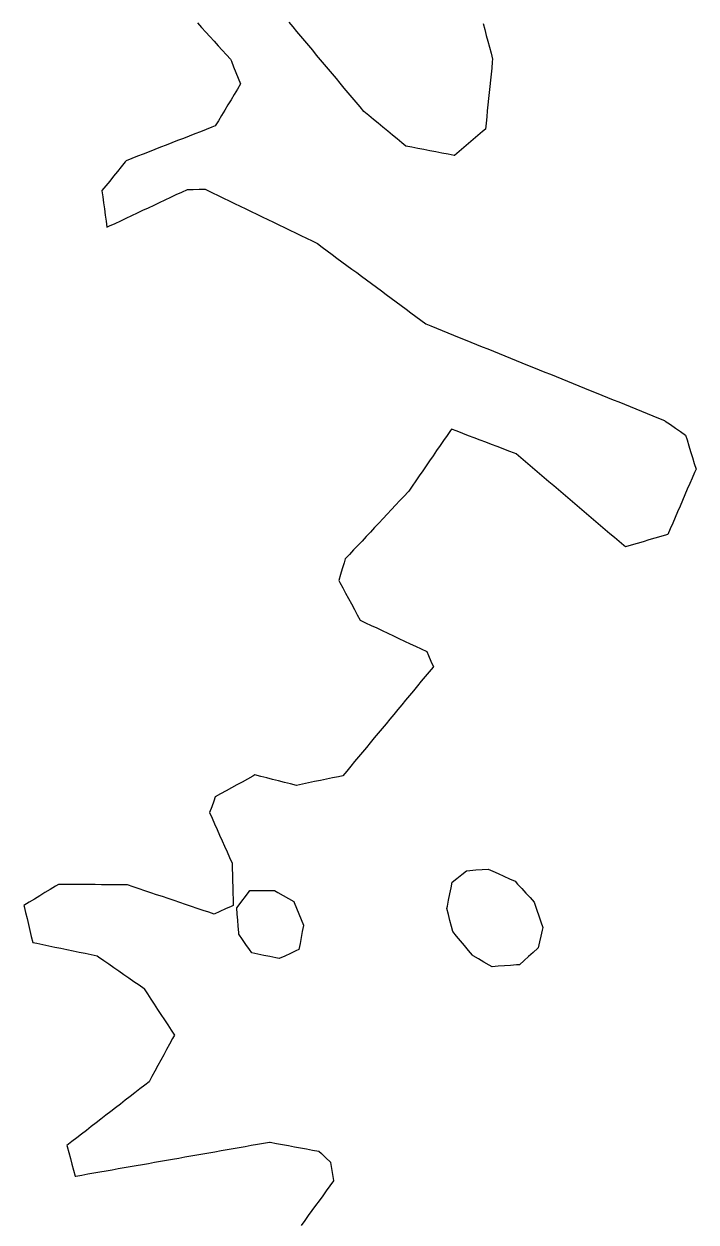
# Model space of a CAD drawing. Header units: millimetres. Extents: x 165 to 2352, y 1753 to 3323.
# Drawn here: x 488.3 to 597.7, y 2604.8 to 2799.9 of the extents above; entities that cross this region are included whole.
import ezdxf

# ---------------------------------------------------------------- set-up
doc = ezdxf.new("R2010")
doc.units = ezdxf.units.MM
for name, color, linetype in [('ALL_HOLES', 1, 'Continuous'), ('ALL_ISLANDS', 7, 'Continuous'), ('OUTLINE_ISLAND_01', 7, 'Continuous'), ('OUTLINE_ISLAND_01_HOLE_55', 1, 'Continuous'), ('OUTLINE_ISLAND_01_HOLE_58', 1, 'Continuous')]:
    doc.layers.add(name, color=color, linetype=linetype)

msp = doc.modelspace()

# ---------------------------------------------------------------- linework, layer by layer
at = {"layer": 'ALL_HOLES'}
for points in [[(557.9911, 2660.116), (558.7672, 2660.7465), (559.5433, 2661.3771), (560.3195, 2662.0077), (560.8551, 2662.0497), (561.852, 2662.128), (562.849, 2662.2062), (563.8459, 2662.2844), (564.5797, 2661.9478), (565.4887, 2661.5309), (566.3976, 2661.1139), (567.3065, 2660.697), (568.2155, 2660.28), (568.626, 2659.8336), (569.3029, 2659.0975), (569.9798, 2658.3614), (570.6567, 2657.6253), (571.3336, 2656.8892), (571.4518, 2656.5457), (571.7773, 2655.6002), (572.1027, 2654.6546), (572.4282, 2653.7091), (572.7537, 2652.7635), (572.6567, 2652.348), (572.4294, 2651.3742), (572.2021, 2650.4004), (571.9747, 2649.4266), (571.919, 2649.376), (571.1782, 2648.7043), (570.4373, 2648.0327), (569.6965, 2647.361), (568.9556, 2646.6893), (568.4732, 2646.6553), (567.4757, 2646.5849), (566.4781, 2646.5146), (565.4806, 2646.4442), (564.4831, 2646.3739), (564.0011, 2646.6465), (563.1307, 2647.1389), (562.2603, 2647.6312), (561.3899, 2648.1236), (561.2733, 2648.2642), (560.6349, 2649.0339), (559.9965, 2649.8036), (559.3581, 2650.5733), (558.7196, 2651.343), (558.0812, 2652.1127), (557.8691, 2652.9449), (557.6222, 2653.914), (557.3752, 2654.883), (557.1282, 2655.852), (557.2102, 2656.257), (557.4085, 2657.2372), (557.6069, 2658.2173), (557.8052, 2659.1974)], [(525.0693, 2658.7723), (526.0693, 2658.7723), (527.0693, 2658.7723), (528.0693, 2658.7723), (529.0693, 2658.7723), (529.6212, 2658.4628), (530.4935, 2657.9737), (531.3657, 2657.4846), (532.2379, 2656.9955), (532.3, 2656.8396), (532.6701, 2655.9106), (533.0401, 2654.9816), (533.4102, 2654.0525), (533.7802, 2653.1235), (533.775, 2653.0951), (533.5937, 2652.1117), (533.4125, 2651.1283), (533.2312, 2650.1448), (533.0499, 2649.1614), (532.5721, 2648.9441), (531.6618, 2648.5302), (530.7515, 2648.1163), (529.8412, 2647.7023), (529.2974, 2647.8154), (528.3183, 2648.0189), (527.3392, 2648.2224), (526.3602, 2648.4259), (525.3811, 2648.6293), (524.9922, 2649.1891), (524.4217, 2650.0103), (523.8512, 2650.8316), (523.2806, 2651.6529), (523.2561, 2651.9597), (523.1763, 2652.9565), (523.0966, 2653.9533), (523.0168, 2654.9502), (522.937, 2655.947), (523.1518, 2656.2315), (523.7542, 2657.0297), (524.3566, 2657.8279), (524.959, 2658.6261)]]:
    msp.add_lwpolyline(points, close=True, dxfattribs=at)
at = {"layer": 'ALL_ISLANDS'}
for points in [[(516.5457, 2800.0581), (517.2191, 2799.3188), (517.8925, 2798.5795), (518.5659, 2797.8402), (519.2393, 2797.1009), (519.9127, 2796.3616), (520.586, 2795.6223), (521.2594, 2794.883), (521.9328, 2794.1437), (522.0577, 2793.8348), (522.4324, 2792.9076), (522.8071, 2791.9805), (523.1818, 2791.0534), (523.5565, 2790.1262), (523.0408, 2789.2728), (522.5236, 2788.4169), (522.0065, 2787.561), (521.4893, 2786.7051), (520.9721, 2785.8492), (520.4549, 2784.9934), (519.9378, 2784.1375), (519.4206, 2783.2816), (518.9036, 2783.0799), (517.972, 2782.7163), (517.0405, 2782.3528), (516.1089, 2781.9892), (515.1773, 2781.6256), (514.2457, 2781.2621), (513.3142, 2780.8985), (512.3826, 2780.535), (511.451, 2780.1714), (510.5194, 2779.8079), (509.5879, 2779.4443), (508.6563, 2779.0808), (507.7247, 2778.7172), (506.7931, 2778.3537), (505.8616, 2777.9901), (504.93, 2777.6266), (504.7664, 2777.4237), (504.1386, 2776.6453), (503.5108, 2775.867), (502.883, 2775.0886), (502.2552, 2774.3102), (501.6274, 2773.5318), (500.9996, 2772.7535), (501.0009, 2772.7437), (501.1369, 2771.753), (501.273, 2770.7623), (501.409, 2769.7716), (501.5451, 2768.7809), (501.6811, 2767.7902), (501.8172, 2766.7995), (502.2403, 2766.9984), (503.1453, 2767.4237), (504.0504, 2767.849), (504.9554, 2768.2744), (505.8605, 2768.6997), (506.7655, 2769.125), (507.6705, 2769.5503), (508.5756, 2769.9757), (509.4806, 2770.401), (510.3856, 2770.8263), (511.2907, 2771.2517), (512.1957, 2771.677), (513.1008, 2772.1023), (514.0058, 2772.5276), (514.9108, 2772.953), (515.822, 2772.9625), (516.822, 2772.973), (517.8219, 2772.9834), (518.0948, 2772.851), (518.9945, 2772.4145), (519.8942, 2771.978), (520.7939, 2771.5415), (521.6936, 2771.1049), (522.5933, 2770.6684), (523.493, 2770.2319), (524.3927, 2769.7954), (525.2924, 2769.3589), (526.1921, 2768.9224), (527.0918, 2768.4858), (527.9915, 2768.0493), (528.8912, 2767.6128), (529.7909, 2767.1763), (530.6906, 2766.7398), (531.5903, 2766.3033), (532.49, 2765.8667), (533.3897, 2765.4302), (534.2894, 2764.9937), (535.1891, 2764.5572), (536.0888, 2764.1207), (536.8326, 2763.5689), (537.6357, 2762.973), (538.4388, 2762.3772), (539.2419, 2761.7814), (540.045, 2761.1856), (540.8481, 2760.5898), (541.6513, 2759.9939), (542.4544, 2759.3981), (543.2575, 2758.8023), (544.0606, 2758.2065), (544.8637, 2757.6106), (545.6668, 2757.0148), (546.4699, 2756.419), (547.2731, 2755.8232), (548.0762, 2755.2274), (548.8793, 2754.6315), (549.6824, 2754.0357), (550.4855, 2753.4399), (551.2886, 2752.8441), (552.0918, 2752.2482), (552.8949, 2751.6524), (553.698, 2751.0566), (554.5165, 2750.7251), (555.4433, 2750.3496), (556.3702, 2749.9742), (557.297, 2749.5988), (558.2239, 2749.2233), (559.1508, 2748.8479), (560.0776, 2748.4725), (561.0045, 2748.0971), (561.9313, 2747.7216), (562.8582, 2747.3462), (563.785, 2746.9708), (564.7119, 2746.5953), (565.6387, 2746.2199), (566.5656, 2745.8445), (567.4924, 2745.4691), (568.4193, 2745.0936), (569.3461, 2744.7182), (570.273, 2744.3428), (571.1998, 2743.9674), (572.1267, 2743.5919), (573.0535, 2743.2165), (573.9804, 2742.8411), (574.9072, 2742.4656), (575.8341, 2742.0902), (576.7609, 2741.7148), (577.6878, 2741.3394), (578.6146, 2740.9639), (579.5415, 2740.5885), (580.4683, 2740.2131), (581.3952, 2739.8376), (582.322, 2739.4622), (583.2489, 2739.0868), (584.1757, 2738.7114), (585.1026, 2738.3359), (586.0294, 2737.9605), (586.9563, 2737.5851), (587.8831, 2737.2096), (588.81, 2736.8342), (589.7369, 2736.4588), (590.6637, 2736.0834), (591.5906, 2735.7079), (592.5174, 2735.3325), (592.6771, 2735.2223), (593.5001, 2734.6543), (594.3231, 2734.0864), (595.1462, 2733.5184), (595.9692, 2732.9504), (596.2082, 2732.1692), (596.5007, 2731.213), (596.7933, 2730.2567), (597.0859, 2729.3005), (597.3784, 2728.3442), (597.671, 2727.388), (597.4483, 2726.8739), (597.0509, 2725.9562), (596.6535, 2725.0386), (596.2561, 2724.121), (595.8587, 2723.2033), (595.4613, 2722.2857), (595.0639, 2721.368), (594.6665, 2720.4504), (594.269, 2719.5327), (593.8716, 2718.6151), (593.4742, 2717.6975), (593.0768, 2716.7798), (592.8812, 2716.7216), (591.9227, 2716.4366), (590.9641, 2716.1515), (590.0056, 2715.8664), (589.0471, 2715.5813), (588.0886, 2715.2963), (587.1301, 2715.0112), (586.1716, 2714.7261), (585.9139, 2714.9462), (585.1534, 2715.5955), (584.3929, 2716.2449), (583.6325, 2716.8943), (582.872, 2717.5436), (582.1115, 2718.193), (581.351, 2718.8423), (580.5905, 2719.4917), (579.8301, 2720.1411), (579.0696, 2720.7904), (578.3091, 2721.4398), (577.5486, 2722.0891), (576.7881, 2722.7385), (576.0277, 2723.3879), (575.2672, 2724.0372), (574.5067, 2724.6866), (573.7462, 2725.3359), (572.9857, 2725.9853), (572.2252, 2726.6347), (571.4648, 2727.284), (570.7043, 2727.9334), (569.9438, 2728.5827), (569.1833, 2729.2321), (568.4228, 2729.8815), (568.1294, 2729.9936), (567.1954, 2730.3507), (566.2613, 2730.7077), (565.3272, 2731.0648), (564.3931, 2731.4218), (563.459, 2731.7789), (562.5249, 2732.1359), (561.5909, 2732.493), (560.6568, 2732.8501), (559.7227, 2733.2071), (558.7886, 2733.5642), (557.8545, 2733.9212), (557.7147, 2733.7175), (557.149, 2732.8929), (556.5832, 2732.0683), (556.0175, 2731.2438), (555.4517, 2730.4192), (554.8859, 2729.5946), (554.3202, 2728.7701), (553.7544, 2727.9455), (553.1887, 2727.1209), (552.6229, 2726.2963), (552.0571, 2725.4718), (551.4914, 2724.6472), (550.9256, 2723.8226), (550.8379, 2723.7289), (550.1548, 2722.9986), (549.4716, 2722.2683), (548.7885, 2721.538), (548.1053, 2720.8077), (547.4222, 2720.0774), (546.739, 2719.3472), (546.0559, 2718.6169), (545.3728, 2717.8866), (544.6896, 2717.1563), (544.0065, 2716.426), (543.3233, 2715.6957), (542.6402, 2714.9655), (541.957, 2714.2352), (541.2739, 2713.5049), (540.5908, 2712.7746), (540.4015, 2712.1485), (540.1122, 2711.1913), (539.8228, 2710.2341), (539.5335, 2709.2769), (539.7018, 2708.9651), (540.177, 2708.0852), (540.6521, 2707.2053), (541.1273, 2706.3254), (541.6024, 2705.4455), (542.0776, 2704.5656), (542.5527, 2703.6857), (543.0279, 2702.8058), (543.9057, 2702.392), (544.8102, 2701.9656), (545.7148, 2701.5391), (546.6193, 2701.1127), (547.5238, 2700.6863), (548.4283, 2700.2599), (549.3329, 2699.8334), (550.2374, 2699.407), (551.1419, 2698.9806), (552.0464, 2698.5542), (552.951, 2698.1277), (553.8555, 2697.7013), (554.1349, 2697.0607), (554.5347, 2696.1441), (554.9345, 2695.2275), (554.8854, 2695.1683), (554.2469, 2694.3987), (553.6084, 2693.6291), (552.9699, 2692.8595), (552.3314, 2692.0898), (551.6929, 2691.3202), (551.0544, 2690.5506), (550.4159, 2689.781), (549.7774, 2689.0114), (549.1389, 2688.2418), (548.5004, 2687.4721), (547.8619, 2686.7025), (547.2234, 2685.9329), (546.5849, 2685.1633), (545.9464, 2684.3937), (545.3079, 2683.6241), (544.6693, 2682.8544), (544.0308, 2682.0848), (543.3923, 2681.3152), (542.7538, 2680.5456), (542.1153, 2679.776), (541.4768, 2679.0063), (540.8383, 2678.2367), (540.1998, 2677.4671), (539.4986, 2677.3224), (538.5192, 2677.1204), (537.5398, 2676.9183), (536.5605, 2676.7162), (535.5811, 2676.5142), (534.6017, 2676.3121), (533.6224, 2676.11), (532.643, 2675.908), (531.6876, 2676.1459), (530.7173, 2676.3877), (529.7469, 2676.6294), (528.7766, 2676.8711), (527.8062, 2677.1128), (526.8359, 2677.3545), (525.8655, 2677.5962), (525.5573, 2677.425), (524.6831, 2676.9395), (523.8088, 2676.454), (522.9346, 2675.9685), (522.0604, 2675.483), (521.1861, 2674.9975), (520.3119, 2674.512), (519.4377, 2674.0265), (519.1954, 2673.3515), (518.8575, 2672.4103), (518.5196, 2671.4691), (518.5206, 2671.467), (518.926, 2670.5528), (519.3314, 2669.6387), (519.7368, 2668.7246), (520.1422, 2667.8104), (520.5476, 2666.8963), (520.9531, 2665.9822), (521.3585, 2665.068), (521.7639, 2664.1539), (522.1693, 2663.2398), (522.1945, 2662.35), (522.2229, 2661.3504), (522.2512, 2660.3508), (522.2796, 2659.3512), (522.3079, 2658.3516), (522.3363, 2657.352), (522.3647, 2656.3524), (522.0042, 2656.1884), (521.0939, 2655.7745), (520.1836, 2655.3605), (519.2734, 2654.9465), (518.4119, 2655.2363), (517.4642, 2655.5552), (516.5164, 2655.8741), (515.5686, 2656.193), (514.6208, 2656.5119), (513.673, 2656.8308), (512.7252, 2657.1497), (511.7774, 2657.4686), (510.8296, 2657.7875), (509.8818, 2658.1064), (508.9341, 2658.4253), (507.9863, 2658.7442), (507.0385, 2659.0631), (506.0907, 2659.382), (505.1429, 2659.7009), (504.9171, 2659.7025), (503.9171, 2659.7093), (502.9171, 2659.716), (501.9171, 2659.7228), (500.9172, 2659.7296), (499.9172, 2659.7364), (498.9172, 2659.7432), (497.9172, 2659.7499), (496.9172, 2659.7567), (495.9173, 2659.7635), (494.9173, 2659.7703), (493.9173, 2659.7771), (493.4279, 2659.4774), (492.575, 2658.9552), (491.7222, 2658.4331), (490.8694, 2657.9109), (490.0165, 2657.3887), (489.1637, 2656.8666), (488.3108, 2656.3444), (488.3523, 2656.1682), (488.5815, 2655.1949), (488.8107, 2654.2215), (489.04, 2653.2481), (489.2692, 2652.2747), (489.4984, 2651.3014), (489.7276, 2650.328), (490.415, 2650.1859), (491.3943, 2649.9834), (492.3736, 2649.781), (493.3529, 2649.5786), (494.3322, 2649.3761), (495.3115, 2649.1737), (496.2908, 2648.9712), (497.2701, 2648.7688), (498.2493, 2648.5663), (499.2286, 2648.3639), (500.2079, 2648.1615), (500.4638, 2647.9832), (501.2844, 2647.4118), (502.105, 2646.8403), (502.9256, 2646.2688), (503.7463, 2645.6973), (504.5669, 2645.1258), (505.3875, 2644.5543), (506.2081, 2643.9828), (507.0287, 2643.4113), (507.8493, 2642.8398), (507.89, 2642.7769), (508.4334, 2641.9374), (508.9768, 2641.098), (509.5202, 2640.2585), (510.0636, 2639.419), (510.6071, 2638.5796), (511.1505, 2637.7401), (511.6939, 2636.9006), (512.2373, 2636.0612), (512.7807, 2635.2217), (512.4749, 2634.6579), (511.9981, 2633.7789), (511.5213, 2632.8999), (511.0445, 2632.0209), (510.5677, 2631.1419), (510.0909, 2630.2629), (509.614, 2629.3839), (509.1372, 2628.5048), (508.6604, 2627.6258), (507.9563, 2627.0801), (507.1659, 2626.4675), (506.3755, 2625.8549), (505.5851, 2625.2423), (504.7947, 2624.6297), (504.0043, 2624.0171), (503.214, 2623.4045), (502.4236, 2622.7919), (501.6332, 2622.1793), (500.8428, 2621.5667), (500.0524, 2620.9541), (499.262, 2620.3415), (498.4716, 2619.7289), (497.6812, 2619.1163), (496.8908, 2618.5037), (496.1004, 2617.8911), (495.31, 2617.2785), (495.3573, 2617.0981), (495.611, 2616.1308), (495.8648, 2615.1636), (496.1185, 2614.1963), (496.3722, 2613.229), (496.6259, 2612.2617), (496.7385, 2612.2815), (497.7235, 2612.4542), (498.7084, 2612.6269), (499.6934, 2612.7996), (500.6784, 2612.9723), (501.6634, 2613.145), (502.6483, 2613.3177), (503.6333, 2613.4904), (504.6183, 2613.6631), (505.6033, 2613.8358), (506.5882, 2614.0085), (507.5732, 2614.1813), (508.5582, 2614.354), (509.5432, 2614.5267), (510.5281, 2614.6994), (511.5131, 2614.8721), (512.4981, 2615.0448), (513.483, 2615.2175), (514.468, 2615.3902), (515.453, 2615.5629), (516.438, 2615.7356), (517.4229, 2615.9083), (518.4079, 2616.0811), (519.3929, 2616.2538), (520.3779, 2616.4265), (521.3628, 2616.5992), (522.3478, 2616.7719), (523.3328, 2616.9446), (524.3177, 2617.1173), (525.3027, 2617.29), (526.2877, 2617.4627), (527.2727, 2617.6354), (528.2576, 2617.8081), (528.3995, 2617.7823), (529.3833, 2617.6029), (530.3671, 2617.4235), (531.3509, 2617.2441), (532.3347, 2617.0647), (533.3184, 2616.8854), (534.3022, 2616.706), (535.286, 2616.5266), (536.2698, 2616.3472), (536.7097, 2615.933), (537.4377, 2615.2475), (538.1658, 2614.5619), (538.1775, 2614.4927), (538.3445, 2613.5067), (538.5115, 2612.5208), (538.6785, 2611.5348), (538.6688, 2611.5214), (538.0848, 2610.7096), (537.5008, 2609.8979), (536.9168, 2609.0861), (536.3328, 2608.2744), (535.7488, 2607.4626), (535.1649, 2606.6508), (534.5809, 2605.8391), (533.9969, 2605.0273), (533.4129, 2604.2156)], [(563.0301, 2799.9687), (563.287, 2799.0022), (563.544, 2798.0358), (563.8009, 2797.0694), (564.0579, 2796.103), (564.3148, 2795.1365), (564.5718, 2794.1701), (564.5246, 2793.7099), (564.4227, 2792.7151), (564.3209, 2791.7203), (564.219, 2790.7255), (564.1171, 2789.7307), (564.0152, 2788.7359), (563.9134, 2787.7411), (563.8115, 2786.7463), (563.7096, 2785.7515), (563.6078, 2784.7567), (563.5059, 2783.7619), (563.404, 2782.7671), (562.9264, 2782.3596), (562.1657, 2781.7105), (561.405, 2781.0614), (560.6443, 2780.4123), (559.8836, 2779.7632), (559.1229, 2779.1141), (558.3622, 2778.465), (558.293, 2778.4785), (557.3115, 2778.67), (556.33, 2778.8616), (555.3485, 2779.0532), (554.3671, 2779.2447), (553.3856, 2779.4363), (552.4041, 2779.6279), (551.4226, 2779.8194), (550.4411, 2780.011), (549.8088, 2780.5332), (549.0377, 2781.17), (548.2667, 2781.8067), (547.4956, 2782.4435), (546.7245, 2783.0802), (545.9535, 2783.717), (545.1824, 2784.3537), (544.4113, 2784.9905), (543.6403, 2785.6272), (543.6363, 2785.632), (542.9949, 2786.3992), (542.3535, 2787.1663), (541.712, 2787.9335), (541.0706, 2788.7007), (540.4292, 2789.4679), (539.7877, 2790.2351), (539.1463, 2791.0023), (538.5049, 2791.7694), (537.8635, 2792.5366), (537.222, 2793.3038), (536.5806, 2794.071), (535.9392, 2794.8382), (535.2978, 2795.6054), (534.6563, 2796.3725), (534.0149, 2797.1397), (533.3735, 2797.9069), (532.732, 2798.6741), (532.0906, 2799.4413), (531.4492, 2800.2085)]]:
    msp.add_lwpolyline(points, dxfattribs=at)
at = {"layer": 'OUTLINE_ISLAND_01'}
for points in [[(516.5457, 2800.0581), (517.2191, 2799.3188), (517.8925, 2798.5795), (518.5659, 2797.8402), (519.2393, 2797.1009), (519.9127, 2796.3616), (520.586, 2795.6223), (521.2594, 2794.883), (521.9328, 2794.1437), (522.0577, 2793.8348), (522.4324, 2792.9076), (522.8071, 2791.9805), (523.1818, 2791.0534), (523.5565, 2790.1262), (523.0408, 2789.2728), (522.5236, 2788.4169), (522.0065, 2787.561), (521.4893, 2786.7051), (520.9721, 2785.8492), (520.4549, 2784.9934), (519.9378, 2784.1375), (519.4206, 2783.2816), (518.9036, 2783.0799), (517.972, 2782.7163), (517.0405, 2782.3528), (516.1089, 2781.9892), (515.1773, 2781.6256), (514.2457, 2781.2621), (513.3142, 2780.8985), (512.3826, 2780.535), (511.451, 2780.1714), (510.5194, 2779.8079), (509.5879, 2779.4443), (508.6563, 2779.0808), (507.7247, 2778.7172), (506.7931, 2778.3537), (505.8616, 2777.9901), (504.93, 2777.6266), (504.7664, 2777.4237), (504.1386, 2776.6453), (503.5108, 2775.867), (502.883, 2775.0886), (502.2552, 2774.3102), (501.6274, 2773.5318), (500.9996, 2772.7535), (501.0009, 2772.7437), (501.1369, 2771.753), (501.273, 2770.7623), (501.409, 2769.7716), (501.5451, 2768.7809), (501.6811, 2767.7902), (501.8172, 2766.7995), (502.2403, 2766.9984), (503.1453, 2767.4237), (504.0504, 2767.849), (504.9554, 2768.2744), (505.8605, 2768.6997), (506.7655, 2769.125), (507.6705, 2769.5503), (508.5756, 2769.9757), (509.4806, 2770.401), (510.3856, 2770.8263), (511.2907, 2771.2517), (512.1957, 2771.677), (513.1008, 2772.1023), (514.0058, 2772.5276), (514.9108, 2772.953), (515.822, 2772.9625), (516.822, 2772.973), (517.8219, 2772.9834), (518.0948, 2772.851), (518.9945, 2772.4145), (519.8942, 2771.978), (520.7939, 2771.5415), (521.6936, 2771.1049), (522.5933, 2770.6684), (523.493, 2770.2319), (524.3927, 2769.7954), (525.2924, 2769.3589), (526.1921, 2768.9224), (527.0918, 2768.4858), (527.9915, 2768.0493), (528.8912, 2767.6128), (529.7909, 2767.1763), (530.6906, 2766.7398), (531.5903, 2766.3033), (532.49, 2765.8667), (533.3897, 2765.4302), (534.2894, 2764.9937), (535.1891, 2764.5572), (536.0888, 2764.1207), (536.8326, 2763.5689), (537.6357, 2762.973), (538.4388, 2762.3772), (539.2419, 2761.7814), (540.045, 2761.1856), (540.8481, 2760.5898), (541.6513, 2759.9939), (542.4544, 2759.3981), (543.2575, 2758.8023), (544.0606, 2758.2065), (544.8637, 2757.6106), (545.6668, 2757.0148), (546.4699, 2756.419), (547.2731, 2755.8232), (548.0762, 2755.2274), (548.8793, 2754.6315), (549.6824, 2754.0357), (550.4855, 2753.4399), (551.2886, 2752.8441), (552.0918, 2752.2482), (552.8949, 2751.6524), (553.698, 2751.0566), (554.5165, 2750.7251), (555.4433, 2750.3496), (556.3702, 2749.9742), (557.297, 2749.5988), (558.2239, 2749.2233), (559.1508, 2748.8479), (560.0776, 2748.4725), (561.0045, 2748.0971), (561.9313, 2747.7216), (562.8582, 2747.3462), (563.785, 2746.9708), (564.7119, 2746.5953), (565.6387, 2746.2199), (566.5656, 2745.8445), (567.4924, 2745.4691), (568.4193, 2745.0936), (569.3461, 2744.7182), (570.273, 2744.3428), (571.1998, 2743.9674), (572.1267, 2743.5919), (573.0535, 2743.2165), (573.9804, 2742.8411), (574.9072, 2742.4656), (575.8341, 2742.0902), (576.7609, 2741.7148), (577.6878, 2741.3394), (578.6146, 2740.9639), (579.5415, 2740.5885), (580.4683, 2740.2131), (581.3952, 2739.8376), (582.322, 2739.4622), (583.2489, 2739.0868), (584.1757, 2738.7114), (585.1026, 2738.3359), (586.0294, 2737.9605), (586.9563, 2737.5851), (587.8831, 2737.2096), (588.81, 2736.8342), (589.7369, 2736.4588), (590.6637, 2736.0834), (591.5906, 2735.7079), (592.5174, 2735.3325), (592.6771, 2735.2223), (593.5001, 2734.6543), (594.3231, 2734.0864), (595.1462, 2733.5184), (595.9692, 2732.9504), (596.2082, 2732.1692), (596.5007, 2731.213), (596.7933, 2730.2567), (597.0859, 2729.3005), (597.3784, 2728.3442), (597.671, 2727.388), (597.4483, 2726.8739), (597.0509, 2725.9562), (596.6535, 2725.0386), (596.2561, 2724.121), (595.8587, 2723.2033), (595.4613, 2722.2857), (595.0639, 2721.368), (594.6665, 2720.4504), (594.269, 2719.5327), (593.8716, 2718.6151), (593.4742, 2717.6975), (593.0768, 2716.7798), (592.8812, 2716.7216), (591.9227, 2716.4366), (590.9641, 2716.1515), (590.0056, 2715.8664), (589.0471, 2715.5813), (588.0886, 2715.2963), (587.1301, 2715.0112), (586.1716, 2714.7261), (585.9139, 2714.9462), (585.1534, 2715.5955), (584.3929, 2716.2449), (583.6325, 2716.8943), (582.872, 2717.5436), (582.1115, 2718.193), (581.351, 2718.8423), (580.5905, 2719.4917), (579.8301, 2720.1411), (579.0696, 2720.7904), (578.3091, 2721.4398), (577.5486, 2722.0891), (576.7881, 2722.7385), (576.0277, 2723.3879), (575.2672, 2724.0372), (574.5067, 2724.6866), (573.7462, 2725.3359), (572.9857, 2725.9853), (572.2252, 2726.6347), (571.4648, 2727.284), (570.7043, 2727.9334), (569.9438, 2728.5827), (569.1833, 2729.2321), (568.4228, 2729.8815), (568.1294, 2729.9936), (567.1954, 2730.3507), (566.2613, 2730.7077), (565.3272, 2731.0648), (564.3931, 2731.4218), (563.459, 2731.7789), (562.5249, 2732.1359), (561.5909, 2732.493), (560.6568, 2732.8501), (559.7227, 2733.2071), (558.7886, 2733.5642), (557.8545, 2733.9212), (557.7147, 2733.7175), (557.149, 2732.8929), (556.5832, 2732.0683), (556.0175, 2731.2438), (555.4517, 2730.4192), (554.8859, 2729.5946), (554.3202, 2728.7701), (553.7544, 2727.9455), (553.1887, 2727.1209), (552.6229, 2726.2963), (552.0571, 2725.4718), (551.4914, 2724.6472), (550.9256, 2723.8226), (550.8379, 2723.7289), (550.1548, 2722.9986), (549.4716, 2722.2683), (548.7885, 2721.538), (548.1053, 2720.8077), (547.4222, 2720.0774), (546.739, 2719.3472), (546.0559, 2718.6169), (545.3728, 2717.8866), (544.6896, 2717.1563), (544.0065, 2716.426), (543.3233, 2715.6957), (542.6402, 2714.9655), (541.957, 2714.2352), (541.2739, 2713.5049), (540.5908, 2712.7746), (540.4015, 2712.1485), (540.1122, 2711.1913), (539.8228, 2710.2341), (539.5335, 2709.2769), (539.7018, 2708.9651), (540.177, 2708.0852), (540.6521, 2707.2053), (541.1273, 2706.3254), (541.6024, 2705.4455), (542.0776, 2704.5656), (542.5527, 2703.6857), (543.0279, 2702.8058), (543.9057, 2702.392), (544.8102, 2701.9656), (545.7148, 2701.5391), (546.6193, 2701.1127), (547.5238, 2700.6863), (548.4283, 2700.2599), (549.3329, 2699.8334), (550.2374, 2699.407), (551.1419, 2698.9806), (552.0464, 2698.5542), (552.951, 2698.1277), (553.8555, 2697.7013), (554.1349, 2697.0607), (554.5347, 2696.1441), (554.9345, 2695.2275), (554.8854, 2695.1683), (554.2469, 2694.3987), (553.6084, 2693.6291), (552.9699, 2692.8595), (552.3314, 2692.0898), (551.6929, 2691.3202), (551.0544, 2690.5506), (550.4159, 2689.781), (549.7774, 2689.0114), (549.1389, 2688.2418), (548.5004, 2687.4721), (547.8619, 2686.7025), (547.2234, 2685.9329), (546.5849, 2685.1633), (545.9464, 2684.3937), (545.3079, 2683.6241), (544.6693, 2682.8544), (544.0308, 2682.0848), (543.3923, 2681.3152), (542.7538, 2680.5456), (542.1153, 2679.776), (541.4768, 2679.0063), (540.8383, 2678.2367), (540.1998, 2677.4671), (539.4986, 2677.3224), (538.5192, 2677.1204), (537.5398, 2676.9183), (536.5605, 2676.7162), (535.5811, 2676.5142), (534.6017, 2676.3121), (533.6224, 2676.11), (532.643, 2675.908), (531.6876, 2676.1459), (530.7173, 2676.3877), (529.7469, 2676.6294), (528.7766, 2676.8711), (527.8062, 2677.1128), (526.8359, 2677.3545), (525.8655, 2677.5962), (525.5573, 2677.425), (524.6831, 2676.9395), (523.8088, 2676.454), (522.9346, 2675.9685), (522.0604, 2675.483), (521.1861, 2674.9975), (520.3119, 2674.512), (519.4377, 2674.0265), (519.1954, 2673.3515), (518.8575, 2672.4103), (518.5196, 2671.4691), (518.5206, 2671.467), (518.926, 2670.5528), (519.3314, 2669.6387), (519.7368, 2668.7246), (520.1422, 2667.8104), (520.5476, 2666.8963), (520.9531, 2665.9822), (521.3585, 2665.068), (521.7639, 2664.1539), (522.1693, 2663.2398), (522.1945, 2662.35), (522.2229, 2661.3504), (522.2512, 2660.3508), (522.2796, 2659.3512), (522.3079, 2658.3516), (522.3363, 2657.352), (522.3647, 2656.3524), (522.0042, 2656.1884), (521.0939, 2655.7745), (520.1836, 2655.3605), (519.2734, 2654.9465), (518.4119, 2655.2363), (517.4642, 2655.5552), (516.5164, 2655.8741), (515.5686, 2656.193), (514.6208, 2656.5119), (513.673, 2656.8308), (512.7252, 2657.1497), (511.7774, 2657.4686), (510.8296, 2657.7875), (509.8818, 2658.1064), (508.9341, 2658.4253), (507.9863, 2658.7442), (507.0385, 2659.0631), (506.0907, 2659.382), (505.1429, 2659.7009), (504.9171, 2659.7025), (503.9171, 2659.7093), (502.9171, 2659.716), (501.9171, 2659.7228), (500.9172, 2659.7296), (499.9172, 2659.7364), (498.9172, 2659.7432), (497.9172, 2659.7499), (496.9172, 2659.7567), (495.9173, 2659.7635), (494.9173, 2659.7703), (493.9173, 2659.7771), (493.4279, 2659.4774), (492.575, 2658.9552), (491.7222, 2658.4331), (490.8694, 2657.9109), (490.0165, 2657.3887), (489.1637, 2656.8666), (488.3108, 2656.3444), (488.3523, 2656.1682), (488.5815, 2655.1949), (488.8107, 2654.2215), (489.04, 2653.2481), (489.2692, 2652.2747), (489.4984, 2651.3014), (489.7276, 2650.328), (490.415, 2650.1859), (491.3943, 2649.9834), (492.3736, 2649.781), (493.3529, 2649.5786), (494.3322, 2649.3761), (495.3115, 2649.1737), (496.2908, 2648.9712), (497.2701, 2648.7688), (498.2493, 2648.5663), (499.2286, 2648.3639), (500.2079, 2648.1615), (500.4638, 2647.9832), (501.2844, 2647.4118), (502.105, 2646.8403), (502.9256, 2646.2688), (503.7463, 2645.6973), (504.5669, 2645.1258), (505.3875, 2644.5543), (506.2081, 2643.9828), (507.0287, 2643.4113), (507.8493, 2642.8398), (507.89, 2642.7769), (508.4334, 2641.9374), (508.9768, 2641.098), (509.5202, 2640.2585), (510.0636, 2639.419), (510.6071, 2638.5796), (511.1505, 2637.7401), (511.6939, 2636.9006), (512.2373, 2636.0612), (512.7807, 2635.2217), (512.4749, 2634.6579), (511.9981, 2633.7789), (511.5213, 2632.8999), (511.0445, 2632.0209), (510.5677, 2631.1419), (510.0909, 2630.2629), (509.614, 2629.3839), (509.1372, 2628.5048), (508.6604, 2627.6258), (507.9563, 2627.0801), (507.1659, 2626.4675), (506.3755, 2625.8549), (505.5851, 2625.2423), (504.7947, 2624.6297), (504.0043, 2624.0171), (503.214, 2623.4045), (502.4236, 2622.7919), (501.6332, 2622.1793), (500.8428, 2621.5667), (500.0524, 2620.9541), (499.262, 2620.3415), (498.4716, 2619.7289), (497.6812, 2619.1163), (496.8908, 2618.5037), (496.1004, 2617.8911), (495.31, 2617.2785), (495.3573, 2617.0981), (495.611, 2616.1308), (495.8648, 2615.1636), (496.1185, 2614.1963), (496.3722, 2613.229), (496.6259, 2612.2617), (496.7385, 2612.2815), (497.7235, 2612.4542), (498.7084, 2612.6269), (499.6934, 2612.7996), (500.6784, 2612.9723), (501.6634, 2613.145), (502.6483, 2613.3177), (503.6333, 2613.4904), (504.6183, 2613.6631), (505.6033, 2613.8358), (506.5882, 2614.0085), (507.5732, 2614.1813), (508.5582, 2614.354), (509.5432, 2614.5267), (510.5281, 2614.6994), (511.5131, 2614.8721), (512.4981, 2615.0448), (513.483, 2615.2175), (514.468, 2615.3902), (515.453, 2615.5629), (516.438, 2615.7356), (517.4229, 2615.9083), (518.4079, 2616.0811), (519.3929, 2616.2538), (520.3779, 2616.4265), (521.3628, 2616.5992), (522.3478, 2616.7719), (523.3328, 2616.9446), (524.3177, 2617.1173), (525.3027, 2617.29), (526.2877, 2617.4627), (527.2727, 2617.6354), (528.2576, 2617.8081), (528.3995, 2617.7823), (529.3833, 2617.6029), (530.3671, 2617.4235), (531.3509, 2617.2441), (532.3347, 2617.0647), (533.3184, 2616.8854), (534.3022, 2616.706), (535.286, 2616.5266), (536.2698, 2616.3472), (536.7097, 2615.933), (537.4377, 2615.2475), (538.1658, 2614.5619), (538.1775, 2614.4927), (538.3445, 2613.5067), (538.5115, 2612.5208), (538.6785, 2611.5348), (538.6688, 2611.5214), (538.0848, 2610.7096), (537.5008, 2609.8979), (536.9168, 2609.0861), (536.3328, 2608.2744), (535.7488, 2607.4626), (535.1649, 2606.6508), (534.5809, 2605.8391), (533.9969, 2605.0273), (533.4129, 2604.2156)], [(563.0301, 2799.9687), (563.287, 2799.0022), (563.544, 2798.0358), (563.8009, 2797.0694), (564.0579, 2796.103), (564.3148, 2795.1365), (564.5718, 2794.1701), (564.5246, 2793.7099), (564.4227, 2792.7151), (564.3209, 2791.7203), (564.219, 2790.7255), (564.1171, 2789.7307), (564.0152, 2788.7359), (563.9134, 2787.7411), (563.8115, 2786.7463), (563.7096, 2785.7515), (563.6078, 2784.7567), (563.5059, 2783.7619), (563.404, 2782.7671), (562.9264, 2782.3596), (562.1657, 2781.7105), (561.405, 2781.0614), (560.6443, 2780.4123), (559.8836, 2779.7632), (559.1229, 2779.1141), (558.3622, 2778.465), (558.293, 2778.4785), (557.3115, 2778.67), (556.33, 2778.8616), (555.3485, 2779.0532), (554.3671, 2779.2447), (553.3856, 2779.4363), (552.4041, 2779.6279), (551.4226, 2779.8194), (550.4411, 2780.011), (549.8088, 2780.5332), (549.0377, 2781.17), (548.2667, 2781.8067), (547.4956, 2782.4435), (546.7245, 2783.0802), (545.9535, 2783.717), (545.1824, 2784.3537), (544.4113, 2784.9905), (543.6403, 2785.6272), (543.6363, 2785.632), (542.9949, 2786.3992), (542.3535, 2787.1663), (541.712, 2787.9335), (541.0706, 2788.7007), (540.4292, 2789.4679), (539.7877, 2790.2351), (539.1463, 2791.0023), (538.5049, 2791.7694), (537.8635, 2792.5366), (537.222, 2793.3038), (536.5806, 2794.071), (535.9392, 2794.8382), (535.2978, 2795.6054), (534.6563, 2796.3725), (534.0149, 2797.1397), (533.3735, 2797.9069), (532.732, 2798.6741), (532.0906, 2799.4413), (531.4492, 2800.2085)]]:
    msp.add_lwpolyline(points, dxfattribs=at)
at = {"layer": 'OUTLINE_ISLAND_01_HOLE_55'}
msp.add_lwpolyline([(525.0693, 2658.7723), (526.0693, 2658.7723), (527.0693, 2658.7723), (528.0693, 2658.7723), (529.0693, 2658.7723), (529.6212, 2658.4628), (530.4935, 2657.9737), (531.3657, 2657.4846), (532.2379, 2656.9955), (532.3, 2656.8396), (532.6701, 2655.9106), (533.0401, 2654.9816), (533.4102, 2654.0525), (533.7802, 2653.1235), (533.775, 2653.0951), (533.5937, 2652.1117), (533.4125, 2651.1283), (533.2312, 2650.1448), (533.0499, 2649.1614), (532.5721, 2648.9441), (531.6618, 2648.5302), (530.7515, 2648.1163), (529.8412, 2647.7023), (529.2974, 2647.8154), (528.3183, 2648.0189), (527.3392, 2648.2224), (526.3602, 2648.4259), (525.3811, 2648.6293), (524.9922, 2649.1891), (524.4217, 2650.0103), (523.8512, 2650.8316), (523.2806, 2651.6529), (523.2561, 2651.9597), (523.1763, 2652.9565), (523.0966, 2653.9533), (523.0168, 2654.9502), (522.937, 2655.947), (523.1518, 2656.2315), (523.7542, 2657.0297), (524.3566, 2657.8279), (524.959, 2658.6261)], close=True, dxfattribs=at)
at = {"layer": 'OUTLINE_ISLAND_01_HOLE_58'}
msp.add_lwpolyline([(557.9911, 2660.116), (558.7672, 2660.7465), (559.5433, 2661.3771), (560.3195, 2662.0077), (560.8551, 2662.0497), (561.852, 2662.128), (562.849, 2662.2062), (563.8459, 2662.2844), (564.5797, 2661.9478), (565.4887, 2661.5309), (566.3976, 2661.1139), (567.3065, 2660.697), (568.2155, 2660.28), (568.626, 2659.8336), (569.3029, 2659.0975), (569.9798, 2658.3614), (570.6567, 2657.6253), (571.3336, 2656.8892), (571.4518, 2656.5457), (571.7773, 2655.6002), (572.1027, 2654.6546), (572.4282, 2653.7091), (572.7537, 2652.7635), (572.6567, 2652.348), (572.4294, 2651.3742), (572.2021, 2650.4004), (571.9747, 2649.4266), (571.919, 2649.376), (571.1782, 2648.7043), (570.4373, 2648.0327), (569.6965, 2647.361), (568.9556, 2646.6893), (568.4732, 2646.6553), (567.4757, 2646.5849), (566.4781, 2646.5146), (565.4806, 2646.4442), (564.4831, 2646.3739), (564.0011, 2646.6465), (563.1307, 2647.1389), (562.2603, 2647.6312), (561.3899, 2648.1236), (561.2733, 2648.2642), (560.6349, 2649.0339), (559.9965, 2649.8036), (559.3581, 2650.5733), (558.7196, 2651.343), (558.0812, 2652.1127), (557.8691, 2652.9449), (557.6222, 2653.914), (557.3752, 2654.883), (557.1282, 2655.852), (557.2102, 2656.257), (557.4085, 2657.2372), (557.6069, 2658.2173), (557.8052, 2659.1974)], close=True, dxfattribs=at)

doc.saveas('drawing.dxf')
